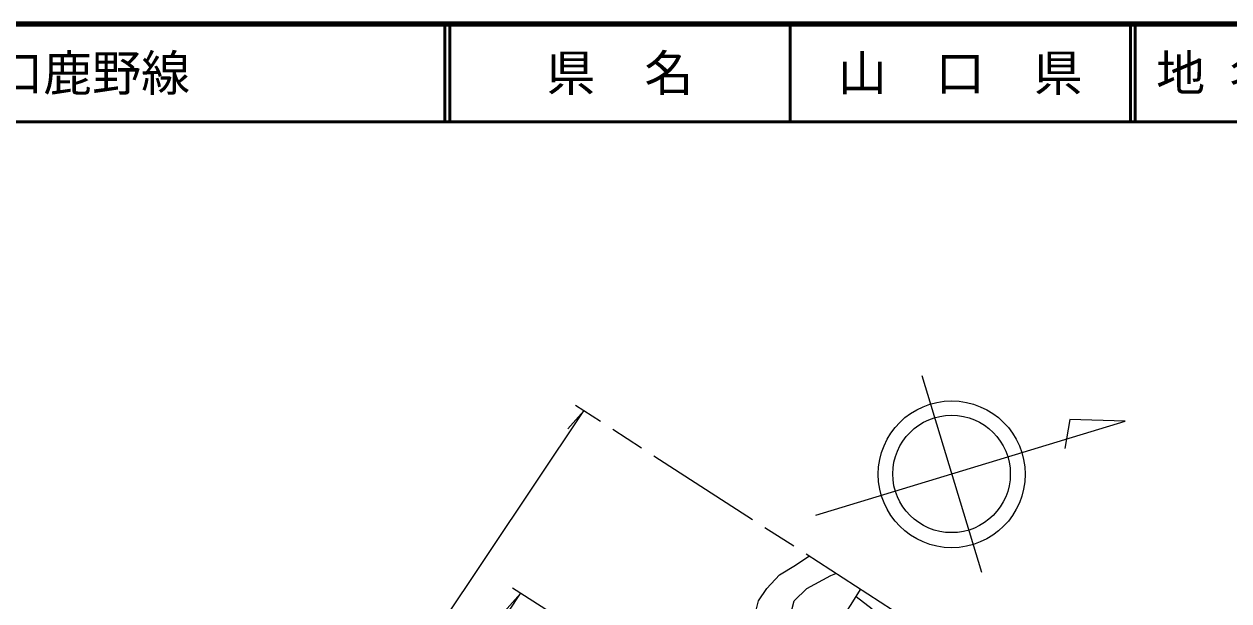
# Model space of a CAD drawing. Units: millimetres, scale not verified. Extents: x 40000 to 680000, y 20000 to 380000.
# Drawn here: x 254788 to 377810, y 321069 to 380000 of the extents above; entities that cross this region are included whole.
import ezdxf
from ezdxf.enums import TextEntityAlignment as Align

# ---------------------------------------------------------------- set-up
doc = ezdxf.new("R2010")
doc.units = ezdxf.units.MM
doc.header["$LTSCALE"] = 1000
doc.linetypes.add('CHAIN', pattern=[18.5, 12, -1.5, 3.5, -1.5])
for name, color, linetype, lineweight in [('M-BGD', 7, 'Continuous', 13), ('M-BMK', 2, 'CHAIN', 13), ('M-BMK-SRVR', 3, 'Continuous', 13), ('M-STR-HTXT', 7, 'Continuous', 13), ('M-TTL', 2, 'Continuous', 140), ('M-TTL-LINE', 7, 'Continuous', 50)]:
    doc.layers.add(name, color=color, linetype=linetype, lineweight=lineweight)
doc.layers.add('M-TTL-TXT', color=7, linetype='Continuous')
doc.styles.add('ＭＳ ゴシック', font='')
doc.styles.get('ＭＳ ゴシック').set_extended_font_data('MS Gothic')

msp = doc.modelspace()

# ---------------------------------------------------------------- linework, layer by layer
at = {"layer": 'M-BGD'}
msp.add_line((339736, 321520), (341369, 320264), dxfattribs=at)
for points in [[(325467, 300475), (326317, 303807), (327804, 310326), (329247, 318908), (329764, 321071), (330630, 322343), (331937, 323747), (333552, 324707), (334914, 325651)], [(329350, 305975), (329991, 307716), (331189, 311206), (332559, 316826), (332967, 319379), (333419, 321082), (334700, 322332), (337170, 323677), (337666, 323873)], [(336355, 315953), (336557, 316272), (337974, 318241), (338640, 319766), (339393, 320989), (340199, 322236)]]:
    msp.add_lwpolyline(points, dxfattribs=at)
at = {"layer": 'M-BMK'}
msp.add_line((375788, 299244), (311104, 341033), dxfattribs=at)
at = {"layer": 'M-BMK-SRVR'}
for p, q in [((346443, 344092), (352538, 323996)), ((361557, 339591), (361048, 336634)), ((367222, 339422), (361557, 339591)), ((335615, 329835), (367222, 339422))]:
    msp.add_line(p, q, dxfattribs=at)
for centre, radius in [((349503, 334003), 7500), ((349490, 334044), 6000)]:
    msp.add_circle(centre, radius, dxfattribs=at)
at = {"layer": 'M-STR-HTXT'}
for p, q in [((292533, 311439), (311944, 340491)), ((311944, 340491), (310309, 338659)), ((329552, 306524), (304647, 322370)), ((296684, 308650), (305491, 321833)), ((305491, 321833), (303857, 320001))]:
    msp.add_line(p, q, dxfattribs=at)
at = {"layer": 'M-TTL'}
msp.add_line((680000, 380000), (40000, 380000), dxfattribs=at)
at = {"layer": 'M-TTL-LINE'}
for p, q in [((297750, 380000), (297750, 370000)), ((298250, 380000), (298250, 370000)), ((333000, 380000), (333000, 370000)), ((367750, 380000), (367750, 370000)), ((368250, 380000), (368250, 370000)), ((40000, 370000), (680000, 370000))]:
    msp.add_line(p, q, dxfattribs=at)

# ---------------------------------------------------------------- texts
at = {"layer": 'M-TTL-TXT', "style": 'ＭＳ ゴシック'}
for s, p in [('主要地方道\u3000山口鹿野線', (216734, 375000)), ('地 名', (370380, 375000))]:
    msp.add_text(s, height=3666, dxfattribs=at).set_placement(p, align=Align.MIDDLE_LEFT)
for s, p in [('県\u3000名', (315625, 375000)), ('山\u3000口\u3000県', (350375, 375000))]:
    msp.add_text(s, height=3666, dxfattribs=at).set_placement(p, align=Align.MIDDLE_CENTER)

doc.saveas('drawing.dxf')
